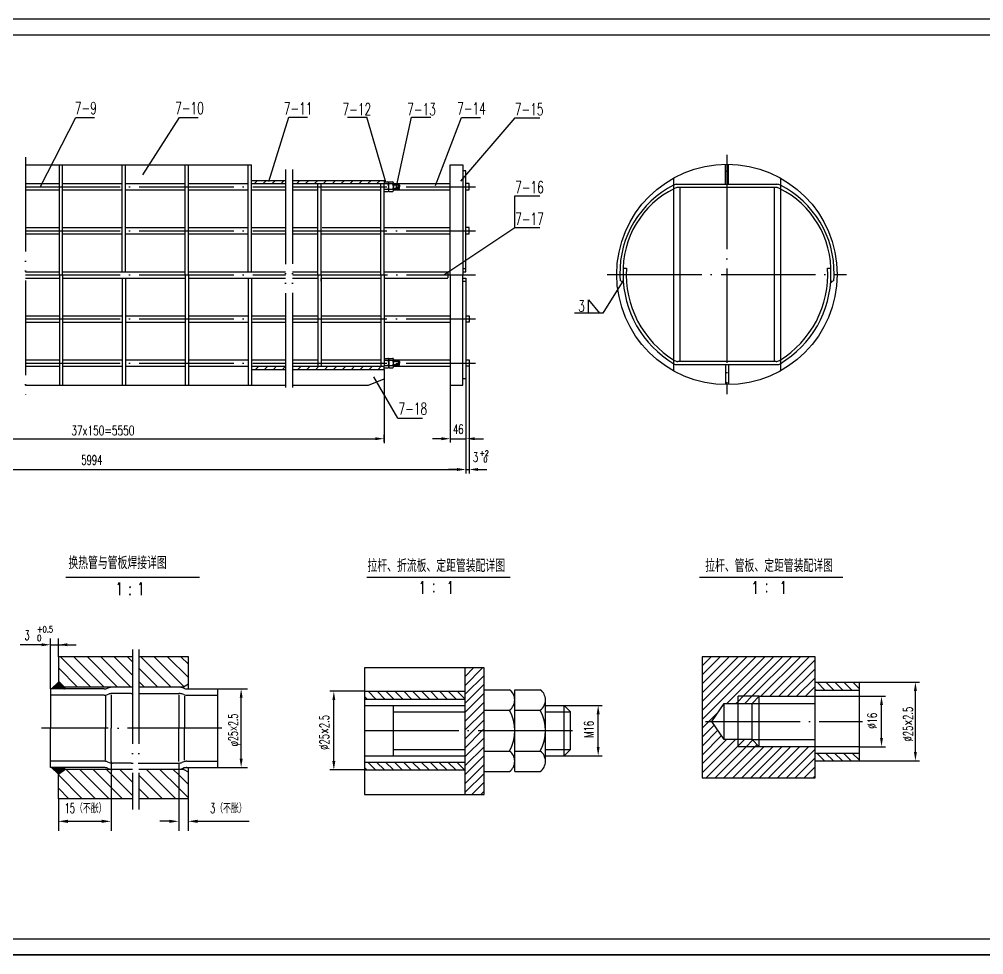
# Model space of a CAD drawing. Extents: x -1168 to 1459, y 189 to 1542.
# Drawn here: x -153.2 to 153.1, y 1236.7 to 1533.7 of the extents above; entities that cross this region are included whole.
import ezdxf
from ezdxf.enums import TextEntityAlignment as Align

# ---------------------------------------------------------------- set-up
doc = ezdxf.new("R2010")
doc.units = 0
doc.header["$MEASUREMENT"] = 0
doc.linetypes.add('DASHDOT-M', pattern=[36, 30, -3, 0, -3])
doc.linetypes.add('DIVIDE-M', pattern=[39, 30, -3, 0, -3, 0, -3])
doc.layers.get('0').update_dxf_attribs({"linetype": 'CONTINUOUS'})
for name, color, linetype in [('1', 3, 'CONTINUOUS'), ('CDR_DWG1', 4, 'CONTINUOUS'), ('CDR_DWG2', 2, 'CONTINUOUS'), ('CDR_DWG3', 1, 'DASHDOT-M'), ('CDR_DWG4', 3, 'DIVIDE-M')]:
    doc.layers.add(name, color=color, linetype=linetype)
doc.styles.add('HZ', font='romans', dxfattribs={"width": 0.7, "bigfont": 'hz'})

# ---------------------------------------------------------------- blocks, each defined once
blk = doc.blocks.new('*X17')
at = {"color": 0}
for p, q in [((251.63, 229), (252.63, 230)), ((254.46, 229), (255.46, 230)), ((257.28, 229), (258.28, 230)), ((260.11, 229), (261.11, 230)), ((262.94, 229), (263.94, 230)), ((265.77, 229), (266.77, 230)), ((268.6, 229), (269.6, 230)), ((271.43, 229), (272.43, 230)), ((274.25, 229), (275.25, 230)), ((277.08, 229), (278.08, 230))]:
    blk.add_line(p, q, dxfattribs=at)
blk = doc.blocks.new('*X16')
at = {"color": 0}
for p, q in [((252.02, 170), (253.02, 171)), ((254.85, 170), (255.85, 171)), ((257.68, 170), (258.68, 171)), ((260.51, 170), (261.51, 171)), ((263.34, 170), (264.34, 171)), ((266.17, 170), (267.17, 171)), ((268.99, 170), (269.99, 171)), ((271.82, 170), (272.82, 171)), ((274.65, 170), (275.65, 171)), ((277.48, 170), (278.48, 171))]:
    blk.add_line(p, q, dxfattribs=at)
blk = doc.blocks.new('*X94')
at = {"layer": '1', "color": 0, "linetype": 'Continuous'}
for p, q in [((-21397.81, -19125.3), (-21407.44, -19115.68)), ((-21393.57, -19125.3), (-21403.19, -19115.68)), ((-21389.33, -19125.3), (-21398.95, -19115.68)), ((-21385.09, -19125.3), (-21394.71, -19115.68)), ((-21384.62, -19121.52), (-21390.46, -19115.68)), ((-21384.62, -19117.28), (-21386.22, -19115.68)), ((-21372.36, -19125.3), (-21381.98, -19115.68)), ((-21368.23, -19125.19), (-21377.74, -19115.68)), ((-21366.87, -19122.3), (-21373.49, -19115.68)), ((-21366.87, -19118.05), (-21369.25, -19115.68)), ((-21402.06, -19125.3), (-21408.14, -19119.22)), ((-21376.6, -19125.3), (-21382.62, -19119.28)), ((-21406.88, -19124.72), (-21408.14, -19123.46)), ((-21380.84, -19125.3), (-21382.62, -19123.52)), ((-21396.31, -19160.75), (-21405.62, -19151.43)), ((-21392.07, -19160.75), (-21401.38, -19151.43)), ((-21391.41, -19157.15), (-21397.14, -19151.43)), ((-21391.41, -19152.91), (-21392.89, -19151.43)), ((-21384.62, -19155.46), (-21388.65, -19151.43)), ((-21370.85, -19160.75), (-21380.16, -19151.43)), ((-21369.94, -19157.41), (-21375.92, -19151.43)), ((-21369.94, -19153.17), (-21371.68, -19151.43)), ((-21400.55, -19160.75), (-21408.14, -19153.16)), ((-21384.62, -19159.71), (-21391.41, -19152.91)), ((-21375.09, -19160.75), (-21382.62, -19153.22)), ((-21366.87, -19156.24), (-21369.94, -19153.17)), ((-21404.79, -19160.75), (-21408.14, -19157.4)), ((-21387.82, -19160.75), (-21391.41, -19157.15)), ((-21379.34, -19160.75), (-21382.62, -19157.46)), ((-21366.87, -19160.48), (-21369.94, -19157.41))]:
    blk.add_line(p, q, dxfattribs=at)
blk = doc.blocks.new('*X93')
at = {"layer": '1', "color": 0, "linetype": 'Continuous'}
for p, q in [((-21410.25, -19150.86), (-21410.29, -19150.91)), ((-21409.83, -19150.86), (-21410.07, -19151.11)), ((-21409.99, -19150.86), (-21407.98, -19152.87)), ((-21409.4, -19150.86), (-21409.86, -19151.32)), ((-21408.98, -19150.86), (-21409.64, -19151.53)), ((-21409.56, -19150.86), (-21407.74, -19152.68)), ((-21408.55, -19150.86), (-21409.42, -19151.74)), ((-21408.13, -19150.86), (-21409.21, -19151.94)), ((-21409.14, -19150.86), (-21407.51, -19152.5)), ((-21407.7, -19150.86), (-21408.99, -19152.15)), ((-21407.28, -19150.86), (-21408.77, -19152.36)), ((-21408.71, -19150.86), (-21407.27, -19152.31)), ((-21406.86, -19150.86), (-21408.56, -19152.57)), ((-21406.43, -19150.86), (-21408.34, -19152.77)), ((-21408.29, -19150.86), (-21407.03, -19152.13)), ((-21406.14, -19151), (-21408.11, -19152.97)), ((-21407.87, -19150.86), (-21406.79, -19151.94)), ((-21407.44, -19150.86), (-21406.55, -19151.76)), ((-21407.02, -19150.86), (-21406.31, -19151.57)), ((-21406.59, -19150.86), (-21406.14, -19151.32)), ((-21406.14, -19151.42), (-21406.22, -19151.5)), ((-21406.17, -19150.86), (-21406.14, -19150.89))]:
    blk.add_line(p, q, dxfattribs=at)
blk = doc.blocks.new('*X92')
at = {"layer": '1', "color": 0, "linetype": 'Continuous'}
for p, q in [((-21409.99, -19125.87), (-21407.98, -19123.86)), ((-21409.56, -19125.87), (-21407.74, -19124.05)), ((-21409.14, -19125.87), (-21407.51, -19124.23)), ((-21406.86, -19125.87), (-21408.56, -19124.17)), ((-21406.43, -19125.87), (-21408.34, -19123.96)), ((-21406.14, -19125.74), (-21408.11, -19123.76)), ((-21410.25, -19125.87), (-21410.29, -19125.82)), ((-21409.83, -19125.87), (-21410.08, -19125.62)), ((-21409.4, -19125.87), (-21409.86, -19125.41)), ((-21408.98, -19125.87), (-21409.64, -19125.2)), ((-21408.55, -19125.87), (-21409.42, -19125)), ((-21408.13, -19125.87), (-21409.21, -19124.79)), ((-21407.7, -19125.87), (-21408.99, -19124.58)), ((-21407.28, -19125.87), (-21408.77, -19124.37)), ((-21408.72, -19125.87), (-21407.27, -19124.42)), ((-21408.29, -19125.87), (-21407.03, -19124.6)), ((-21407.87, -19125.87), (-21406.79, -19124.79)), ((-21407.44, -19125.87), (-21406.55, -19124.97)), ((-21407.02, -19125.87), (-21406.31, -19125.16)), ((-21406.59, -19125.87), (-21406.14, -19125.41)), ((-21406.14, -19125.31), (-21406.22, -19125.23)), ((-21406.17, -19125.87), (-21406.14, -19125.84))]:
    blk.add_line(p, q, dxfattribs=at)
blk = doc.blocks.new('*X22')
at = {"color": 0}
for p, q in [((240.71, 170), (241.71, 171)), ((243.54, 170), (244.54, 171)), ((246.37, 170), (247.37, 171)), ((249.2, 170), (250.2, 171))]:
    blk.add_line(p, q, dxfattribs=at)
blk = doc.blocks.new('*X23')
at = {"color": 0}
for p, q in [((240.31, 229), (241.31, 230)), ((243.14, 229), (244.14, 230)), ((245.97, 229), (246.97, 230)), ((248.8, 229), (249.8, 230))]:
    blk.add_line(p, q, dxfattribs=at)
blk = doc.blocks.new('GSGC1')
for p, q in [((306.48, 202), (307.48, 202)), ((306.48, 201), (307.48, 201)), ((306.48, 199), (307.48, 199)), ((306.48, 198), (307.48, 198))]:
    blk.add_line(p, q)

msp = doc.modelspace()

# ---------------------------------------------------------------- linework, layer by layer
for p, q in [((522.19, 1533.67), (-318.81, 1533.67)), ((-146.39, 1480.58), (-135.21, 1502.49)), ((-135.21, 1502.49), (-129.23, 1502.49)), ((-113.91, 1484.3), (-102.3, 1502.49)), ((-102.3, 1502.49), (-96.32, 1502.49)), ((-73.89, 1482.14), (-67.54, 1502.6)), ((-67.54, 1502.6), (-61.62, 1502.6)), ((-48.89, 1502.61), (-42.76, 1502.61)), ((-36.75, 1481.99), (-42.76, 1502.61)), ((-33.4, 1480.54), (-28.63, 1502.61)), ((-28.63, 1502.61), (-22.5, 1502.61)), ((-21.02, 1480.93), (-12.7, 1502.44)), ((4.19, 1502.42), (-13.11, 1482.25)), ((-12.72, 1502.44), (-6.72, 1502.44)), ((4.19, 1502.42), (12.13, 1502.42)), ((4.23, 1467.61), (4.23, 1477.66)), ((4.23, 1477.66), (12.13, 1477.66)), ((-18.37, 1452.55), (4.23, 1467.61)), ((4.23, 1467.61), (12.18, 1467.61)), ((38.29, 1450.25), (32.11, 1440.37)), ((27.54, 1440.37), (27.54, 1444.57)), ((27.54, 1444.57), (31.04, 1440.37)), ((32.11, 1440.37), (23.1, 1440.37)), ((-10.32, 1425.51), (-10.32, 1389.48)), ((-32.91, 1406.99), (-40.6, 1420.11)), ((-37.32, 1419.44), (-37.32, 1399.08)), ((-11.32, 1419.51), (-11.32, 1389.48)), ((-16.32, 1417.51), (-16.32, 1399.25)), ((-32.91, 1406.99), (-25.08, 1406.99)), ((-11.32, 1406.23), (-11.32, 1399.25)), ((-216.64, 1400.5), (-40.12, 1400.5)), ((-37.32, 1399.5), (-37.32, 1401.75)), ((-19.12, 1400.5), (-21.92, 1400.5)), ((-16.32, 1400.5), (-11.32, 1400.5)), ((-8.52, 1400.5), (-5.72, 1400.5)), ((-245.64, 1390.73), (-14.12, 1390.73)), ((-14.12, 1390.73), (-16.92, 1390.73)), ((-11.32, 1390.73), (-10.32, 1390.73)), ((-11.32, 1390.73), (-10.32, 1390.73)), ((-7.52, 1390.73), (-4.72, 1390.73)), ((-143.24, 1321.08), (-143.24, 1337.08)), ((-140.74, 1331.27), (-140.74, 1337.08)), ((-146.04, 1335.08), (-152.88, 1335.08)), ((-143.24, 1335.08), (-135.14, 1335.08)), ((-140.54, 1331.27), (-140.74, 1331.07)), ((63.66, 1311.38), (83.55, 1331.27)), ((63.66, 1314.2), (80.72, 1331.27)), ((63.66, 1317.03), (77.89, 1331.27)), ((63.66, 1319.86), (75.07, 1331.27)), ((63.66, 1328.35), (66.58, 1331.27)), ((63.66, 1331.17), (63.75, 1331.27)), ((63.66, 1322.69), (72.24, 1331.27)), ((63.66, 1325.52), (69.41, 1331.27)), ((71.54, 1316.43), (86.38, 1331.27)), ((76.65, 1318.71), (89.21, 1331.27)), ((79.48, 1318.71), (92.04, 1331.27)), ((82.31, 1318.71), (94.86, 1331.27)), ((85.14, 1318.71), (97.69, 1331.27)), ((87.97, 1318.71), (99.52, 1330.27)), ((-11.59, 1322.18), (-6.05, 1327.72)), ((-11.59, 1325.01), (-8.88, 1327.72)), ((90.79, 1318.71), (99.52, 1327.44)), ((-142.93, 1321.08), (-140.72, 1323.19)), ((-140.72, 1323.19), (-138.72, 1321.64)), ((-11.59, 1319.35), (-5.59, 1325.35)), ((93.62, 1318.71), (99.52, 1324.61)), ((102.66, 1320.71), (100.16, 1323.21)), ((105.49, 1320.71), (102.99, 1323.21)), ((108.32, 1320.71), (105.82, 1323.21)), ((111.15, 1320.71), (108.65, 1323.21)), ((113.61, 1321.08), (111.48, 1323.21)), ((113.61, 1323.21), (132.64, 1323.21)), ((-138.74, 1321.64), (-138.74, 1321.08)), ((-99.47, 1322.54), (-101.02, 1321.65)), ((-90.27, 1321.08), (-80.71, 1321.08)), ((-43.59, 1320.32), (-54.53, 1320.32)), ((-39.89, 1317.82), (-42.39, 1320.32)), ((-37.07, 1317.82), (-39.57, 1320.32)), ((-34.24, 1317.82), (-36.74, 1320.32)), ((-31.41, 1317.82), (-33.91, 1320.32)), ((-28.58, 1317.82), (-31.08, 1320.32)), ((-25.75, 1317.82), (-28.25, 1320.32)), ((-22.92, 1317.82), (-25.42, 1320.32)), ((-20.1, 1317.82), (-22.6, 1320.32)), ((-17.27, 1317.82), (-19.77, 1320.32)), ((-14.44, 1317.82), (-16.94, 1320.32)), ((-11.61, 1317.82), (-14.11, 1320.32)), ((-11.59, 1316.52), (-5.59, 1322.52)), ((96.45, 1318.71), (99.52, 1321.78)), ((99.84, 1320.71), (99.52, 1321.03)), ((131.39, 1301.01), (131.39, 1320.41)), ((-117.6, 1319.65), (-117.22, 1319.65)), ((-82.71, 1298.88), (-82.71, 1318.28)), ((-53.28, 1298.12), (-53.28, 1317.52)), ((-42.72, 1317.82), (-43.59, 1318.68)), ((-11.59, 1313.7), (-5.59, 1319.7)), ((-11.59, 1310.87), (-5.59, 1316.87)), ((74.37, 1316.43), (75.06, 1317.11)), ((75.06, 1317.11), (76.65, 1318.71)), ((77.19, 1316.43), (79.48, 1318.71)), ((99.28, 1318.71), (99.52, 1318.95)), ((113.61, 1318.71), (121.88, 1318.71)), ((-11.59, 1308.04), (-5.59, 1314.04)), ((19.91, 1315.82), (31.91, 1315.82)), ((120.63, 1305.51), (120.63, 1315.91)), ((-8.98, 1307.82), (-5.59, 1311.21)), ((30.66, 1302.62), (30.66, 1313.02)), ((63.66, 1308.55), (68.85, 1313.74)), ((-11.59, 1302.38), (-6.15, 1307.82)), ((-11.59, 1305.21), (-8.98, 1307.82)), ((-6.15, 1307.82), (-5.59, 1308.38)), ((63.66, 1305.72), (67.53, 1309.59)), ((63.66, 1302.89), (68.69, 1307.92)), ((-11.59, 1299.55), (-5.59, 1305.55)), ((63.66, 1300.06), (69.85, 1306.25)), ((63.66, 1294.4), (74.25, 1305)), ((63.66, 1297.23), (71.42, 1305)), ((75.06, 1302.97), (77.08, 1305)), ((77.62, 1302.71), (79.71, 1304.8)), ((-11.59, 1296.72), (-5.59, 1302.72)), ((64.95, 1292.87), (75.06, 1302.97)), ((67.78, 1292.87), (77.62, 1302.71)), ((70.61, 1292.87), (80.45, 1302.71)), ((73.44, 1292.87), (83.28, 1302.71)), ((76.26, 1292.87), (86.11, 1302.71)), ((79.09, 1292.87), (88.94, 1302.71)), ((80.45, 1302.71), (81.13, 1303.39)), ((81.92, 1292.87), (91.76, 1302.71)), ((84.75, 1292.87), (94.59, 1302.71)), ((87.58, 1292.87), (97.42, 1302.71)), ((90.41, 1292.87), (99.52, 1301.98)), ((113.61, 1302.71), (121.88, 1302.71)), ((-11.59, 1293.9), (-5.59, 1299.9)), ((19.91, 1299.82), (31.91, 1299.82)), ((93.23, 1292.87), (99.52, 1299.15)), ((102.54, 1298.21), (100.04, 1300.71)), ((105.36, 1298.21), (102.86, 1300.71)), ((108.19, 1298.21), (105.69, 1300.71)), ((111.02, 1298.21), (108.52, 1300.71)), ((113.61, 1298.45), (111.35, 1300.71)), ((-142.93, 1296.08), (-140.72, 1293.97)), ((-140.72, 1293.97), (-138.72, 1295.52)), ((-138.74, 1295.51), (-138.74, 1296.08)), ((-124.01, 1297.97), (-124.01, 1276.02)), ((-117.6, 1297.51), (-117.22, 1297.51)), ((-117.22, 1295.51), (-117.26, 1295.51)), ((-102.54, 1297.51), (-102.54, 1276.02)), ((-99.47, 1294.62), (-101.02, 1295.51)), ((-90.27, 1296.08), (-80.71, 1296.08)), ((-42.85, 1295.32), (-43.59, 1296.06)), ((-40.02, 1295.32), (-42.52, 1297.82)), ((-37.19, 1295.32), (-39.69, 1297.82)), ((-34.37, 1295.32), (-36.87, 1297.82)), ((-31.54, 1295.32), (-34.04, 1297.82)), ((-28.71, 1295.32), (-31.21, 1297.82)), ((-25.88, 1295.32), (-28.38, 1297.82)), ((-23.05, 1295.32), (-25.55, 1297.82)), ((-20.22, 1295.32), (-22.72, 1297.82)), ((-17.39, 1295.32), (-19.89, 1297.82)), ((-14.57, 1295.32), (-17.07, 1297.82)), ((-11.74, 1295.32), (-14.24, 1297.82)), ((-11.59, 1291.07), (-5.59, 1297.07)), ((96.06, 1292.87), (99.52, 1296.33)), ((99.71, 1298.21), (99.52, 1298.4)), ((113.61, 1298.21), (132.64, 1298.21)), ((-43.59, 1295.32), (-54.53, 1295.32)), ((-11.59, 1288.24), (-5.59, 1294.24)), ((98.89, 1292.87), (99.52, 1293.5)), ((-9.46, 1287.54), (-5.59, 1291.41)), ((-140.74, 1286.2), (-140.74, 1276.02)), ((-99.47, 1286.26), (-99.53, 1286.2)), ((-99.53, 1286.2), (-99.53, 1276.02)), ((-6.63, 1287.54), (-5.59, 1288.58)), ((-137.74, 1279.02), (-127.01, 1279.02)), ((-105.54, 1279.02), (-108.54, 1279.02)), ((-96.53, 1279.02), (-80.15, 1279.02)), ((522.19, 1236.67), (-318.81, 1236.67)), ((-318.81, 1236.67), (522.19, 1236.67)), ((-318.81, 1236.67), (522.19, 1236.67))]:
    msp.add_line(p, q)
for points in [[(38.58, 1450.66), (38.66, 1449.66), (37.58, 1450.66)], [(104.54, 1450.66), (104.47, 1449.66), (105.54, 1450.66)], [(-40.12, 1400.96), (-40.12, 1400.03), (-37.32, 1400.5)], [(-19.12, 1400.96), (-19.12, 1400.03), (-16.32, 1400.5)], [(-8.52, 1400.96), (-8.52, 1400.03), (-11.32, 1400.5)], [(-14.12, 1391.19), (-14.12, 1390.26), (-11.32, 1390.73)], [(-14.12, 1391.19), (-14.12, 1390.26), (-11.32, 1390.73)], [(-7.52, 1391.19), (-7.52, 1390.26), (-10.32, 1390.73)], [(-146.04, 1335.55), (-146.04, 1334.62), (-143.24, 1335.08)], [(-137.94, 1335.55), (-137.94, 1334.62), (-140.74, 1335.08)], [(130.93, 1320.41), (131.86, 1320.41), (131.39, 1323.21)], [(-83.17, 1318.28), (-82.24, 1318.28), (-82.71, 1321.08)], [(-53.75, 1317.52), (-52.81, 1317.52), (-53.28, 1320.32)], [(120.16, 1315.91), (121.09, 1315.91), (120.63, 1318.71)], [(30.19, 1313.02), (31.12, 1313.02), (30.66, 1315.82)], [(120.16, 1305.51), (121.09, 1305.51), (120.63, 1302.71)], [(30.19, 1302.62), (31.12, 1302.62), (30.66, 1299.82)], [(-83.17, 1298.88), (-82.24, 1298.88), (-82.71, 1296.08)], [(130.93, 1301.01), (131.86, 1301.01), (131.39, 1298.21)], [(-53.75, 1298.12), (-52.81, 1298.12), (-53.28, 1295.32)], [(-137.74, 1279.52), (-137.74, 1278.52), (-140.74, 1279.02)], [(-127.01, 1279.52), (-127.01, 1278.52), (-124.01, 1279.02)], [(-105.54, 1279.52), (-105.54, 1278.52), (-102.54, 1279.02)], [(-96.53, 1279.52), (-96.53, 1278.52), (-99.53, 1279.02)]]:
    msp.add_solid(points)
at = {"layer": 'CDR_DWG1'}
for p, q in [((517.19, 1528.67), (-293.81, 1528.67)), ((-151.17, 1487.51), (-79.44, 1487.51)), ((-140.44, 1452.51), (-140.44, 1487.51)), ((-139.44, 1452.51), (-139.44, 1487.51)), ((-120.44, 1453.51), (-120.44, 1487.51)), ((-119.44, 1453.51), (-119.44, 1487.51)), ((-100.44, 1452.51), (-100.44, 1487.51)), ((-99.44, 1452.51), (-99.44, 1487.51)), ((-80.44, 1453.51), (-80.44, 1487.51)), ((-79.44, 1453.51), (-79.44, 1487.51)), ((-16.32, 1452.51), (-16.32, 1487.51)), ((-16.32, 1487.51), (-12.32, 1487.51)), ((-12.32, 1487.51), (-12.32, 1452.51)), ((-11.32, 1485.51), (-12.32, 1485.51)), ((-11.32, 1453.51), (-11.32, 1485.51)), ((71.06, 1481.28), (71.06, 1487.65)), ((71.06, 1485.45), (72.06, 1485.45)), ((72.06, 1481.28), (72.06, 1487.65)), ((-79.44, 1482.51), (-68.67, 1482.51)), ((-66.4, 1482.51), (-37.32, 1482.51)), ((-37.32, 1482.51), (-37.32, 1481.51)), ((54.56, 1483.25), (54.56, 1422.06)), ((88.56, 1483.25), (88.56, 1422.06)), ((-151.17, 1481.51), (-140.44, 1481.51)), ((-151.17, 1479.51), (-140.44, 1479.51)), ((-139.44, 1481.51), (-120.44, 1481.51)), ((-139.44, 1479.51), (-120.44, 1479.51)), ((-119.44, 1481.51), (-100.44, 1481.51)), ((-119.44, 1479.51), (-100.44, 1479.51)), ((-99.44, 1481.51), (-80.44, 1481.51)), ((-99.44, 1479.51), (-80.44, 1479.51)), ((-79.44, 1481.51), (-68.67, 1481.51)), ((-79.44, 1479.51), (-68.67, 1479.51)), ((-66.4, 1481.51), (-37.32, 1481.51)), ((-66.4, 1479.51), (-58.32, 1479.51)), ((-58.32, 1452.51), (-58.32, 1481.51)), ((-57.32, 1452.51), (-57.32, 1481.51)), ((-57.32, 1479.51), (-38.32, 1479.51)), ((-38.32, 1452.51), (-38.32, 1481.51)), ((-37.32, 1482.01), (-36.13, 1482.01)), ((-37.32, 1452.51), (-37.32, 1481.51)), ((-34.32, 1481.38), (-37.32, 1481.38)), ((-34.32, 1479.63), (-37.32, 1479.63)), ((-35.82, 1482.01), (-34.58, 1482.01)), ((-35.82, 1481.38), (-35.82, 1482.01)), ((-35.82, 1480.51), (-35.82, 1481.38)), ((-35.82, 1479.01), (-35.82, 1480.51)), ((-34.39, 1481.51), (-16.32, 1481.51)), ((-34.32, 1481.7), (-34.32, 1480.51)), ((-34.32, 1481.38), (-32.82, 1481.38)), ((-32.47, 1481.03), (-34.32, 1481.03)), ((-34.32, 1479.3), (-34.32, 1480.51)), ((-32.47, 1479.98), (-34.32, 1479.98)), ((-34.32, 1479.63), (-32.82, 1479.63)), ((-34.32, 1479.51), (-16.32, 1479.51)), ((-32.82, 1481.38), (-32.82, 1480.51)), ((-32.82, 1481.38), (-32.47, 1481.03)), ((-32.82, 1479.63), (-32.82, 1480.51)), ((-32.82, 1479.63), (-32.47, 1479.98)), ((-32.47, 1481.03), (-32.47, 1480.51)), ((-32.47, 1479.98), (-32.47, 1480.51)), ((-10.32, 1481.51), (-11.32, 1481.51)), ((-11.32, 1479.51), (-10.32, 1479.51)), ((-10.32, 1479.51), (-10.32, 1481.51)), ((55.68, 1481.28), (87.44, 1481.28)), ((87.16, 1480.28), (55.96, 1480.28)), ((56.56, 1480.28), (56.56, 1425.03)), ((86.56, 1480.28), (86.56, 1425.03)), ((-37.32, 1479.01), (-36.13, 1479.01)), ((-35.82, 1479.01), (-34.58, 1479.01)), ((-151.17, 1467.51), (-140.44, 1467.51)), ((-139.44, 1467.51), (-120.44, 1467.51)), ((-119.44, 1467.51), (-100.44, 1467.51)), ((-119.44, 1467.51), (-119.4, 1467.51)), ((-99.44, 1467.51), (-80.44, 1467.51)), ((-79.44, 1467.51), (-68.67, 1467.51)), ((-79.44, 1467.51), (-79.42, 1467.51)), ((-66.4, 1467.51), (-58.32, 1467.51)), ((-56.98, 1467.51), (-38.32, 1467.51)), ((-37.32, 1467.51), (-16.32, 1467.51)), ((-10.32, 1467.51), (-11.32, 1467.51)), ((-10.32, 1465.51), (-10.32, 1467.51)), ((-151.17, 1465.51), (-140.44, 1465.51)), ((-139.44, 1465.51), (-120.44, 1465.51)), ((-119.44, 1465.51), (-100.44, 1465.51)), ((-99.44, 1465.51), (-80.44, 1465.51)), ((-79.44, 1465.51), (-68.67, 1465.51)), ((-79.44, 1465.51), (-79.42, 1465.51)), ((-66.4, 1465.51), (-58.32, 1465.51)), ((-57.29, 1465.51), (-38.32, 1465.51)), ((-37.32, 1465.51), (-16.32, 1465.51)), ((-11.32, 1465.51), (-10.32, 1465.51)), ((38.62, 1454.66), (39.62, 1454.66)), ((103.5, 1454.66), (104.5, 1454.66)), ((-151.17, 1453.51), (-140.44, 1453.51)), ((-140.44, 1452.51), (-140.44, 1417.51)), ((-139.44, 1453.51), (-100.44, 1453.51)), ((-139.44, 1452.51), (-139.44, 1417.51)), ((-100.44, 1452.51), (-100.44, 1417.51)), ((-99.44, 1453.51), (-68.67, 1453.51)), ((-99.44, 1452.51), (-99.44, 1417.51)), ((-66.4, 1453.51), (-58.32, 1453.51)), ((-58.32, 1452.51), (-58.32, 1423.51)), ((-57.32, 1453.51), (-38.32, 1453.51)), ((-57.32, 1452.51), (-57.32, 1423.51)), ((-38.32, 1452.51), (-38.32, 1423.51)), ((-37.32, 1453.51), (-17.1, 1453.51)), ((-37.32, 1452.51), (-37.32, 1423.51)), ((-17.1, 1453.52), (-17.1, 1451.53)), ((-16.32, 1452.51), (-16.32, 1417.51)), ((-12.32, 1417.51), (-12.32, 1452.51)), ((-151.17, 1451.51), (-140.44, 1451.51)), ((-139.44, 1451.51), (-100.44, 1451.51)), ((-120.44, 1451.51), (-120.44, 1417.51)), ((-119.44, 1451.51), (-119.44, 1417.51)), ((-99.44, 1451.51), (-68.67, 1451.51)), ((-80.44, 1451.51), (-80.44, 1417.51)), ((-79.44, 1451.51), (-79.44, 1417.51)), ((-66.4, 1451.51), (-58.32, 1451.51)), ((-57.32, 1451.51), (-38.32, 1451.51)), ((-57.32, 1450.51), (-57.32, 1451.51)), ((-37.32, 1451.51), (-17.04, 1451.51)), ((-11.32, 1451.51), (-11.32, 1419.51)), ((-151.17, 1439.51), (-140.44, 1439.51)), ((-139.44, 1439.51), (-120.44, 1439.51)), ((-119.44, 1439.51), (-100.44, 1439.51)), ((-119.44, 1439.51), (-119.4, 1439.51)), ((-99.44, 1439.51), (-80.44, 1439.51)), ((-79.44, 1439.51), (-68.67, 1439.51)), ((-79.44, 1439.51), (-79.42, 1439.51)), ((-66.4, 1439.51), (-58.32, 1439.51)), ((-57.29, 1439.51), (-38.32, 1439.51)), ((-37.32, 1439.51), (-16.32, 1439.51)), ((-11.32, 1439.51), (-10.32, 1439.51)), ((-10.32, 1439.51), (-10.32, 1437.51)), ((-151.17, 1437.51), (-140.44, 1437.51)), ((-139.44, 1437.51), (-120.44, 1437.51)), ((-119.44, 1437.51), (-100.44, 1437.51)), ((-119.44, 1437.51), (-119.4, 1437.51)), ((-99.44, 1437.51), (-80.44, 1437.51)), ((-79.44, 1437.51), (-68.67, 1437.51)), ((-79.44, 1437.51), (-79.42, 1437.51)), ((-66.4, 1437.51), (-58.32, 1437.51)), ((-57.29, 1437.51), (-38.32, 1437.51)), ((-37.32, 1437.51), (-16.32, 1437.51)), ((-10.32, 1437.51), (-11.32, 1437.51)), ((-151.17, 1425.51), (-140.44, 1425.51)), ((-139.44, 1425.51), (-120.44, 1425.51)), ((-119.44, 1425.51), (-100.44, 1425.51)), ((-99.44, 1425.51), (-80.44, 1425.51)), ((-79.44, 1425.51), (-68.59, 1425.51)), ((-66.4, 1425.51), (-58.32, 1425.51)), ((-57.32, 1425.51), (-38.32, 1425.51)), ((-37.32, 1426.01), (-36.13, 1426.01)), ((-34.32, 1425.38), (-37.32, 1425.38)), ((-35.82, 1426.01), (-34.58, 1426.01)), ((-35.82, 1426.01), (-35.82, 1424.51)), ((-35.82, 1424.51), (-35.82, 1423.63)), ((-34.32, 1425.71), (-34.32, 1424.51)), ((-34.32, 1425.51), (-16.32, 1425.51)), ((-34.32, 1425.38), (-32.82, 1425.38)), ((-32.47, 1425.03), (-34.32, 1425.03)), ((-34.32, 1423.32), (-34.32, 1424.51)), ((-32.82, 1425.38), (-32.47, 1425.03)), ((-32.82, 1425.38), (-32.82, 1424.51)), ((-32.82, 1423.63), (-32.82, 1424.51)), ((-32.47, 1425.03), (-32.47, 1424.51)), ((-32.47, 1423.98), (-32.47, 1424.51)), ((-11.32, 1425.51), (-10.32, 1425.51)), ((-10.32, 1425.51), (-10.32, 1423.51)), ((55.68, 1424.03), (87.44, 1424.03)), ((87.16, 1425.03), (55.96, 1425.03)), ((71.06, 1424.03), (71.06, 1417.66)), ((72.06, 1424.03), (72.06, 1417.66)), ((-151.17, 1423.51), (-140.44, 1423.51)), ((-139.44, 1423.51), (-120.44, 1423.51)), ((-119.44, 1423.51), (-100.44, 1423.51)), ((-99.44, 1423.51), (-80.44, 1423.51)), ((-79.44, 1423.51), (-68.61, 1423.51)), ((-79.44, 1422.51), (-68.67, 1422.51)), ((-66.4, 1423.51), (-37.32, 1423.51)), ((-66.4, 1422.51), (-37.32, 1422.51)), ((-34.32, 1423.63), (-37.32, 1423.63)), ((-37.32, 1422.51), (-37.32, 1423.51)), ((-37.32, 1423.01), (-36.13, 1423.01)), ((-37.32, 1422.51), (-37.32, 1419.51)), ((-35.82, 1423.63), (-35.82, 1423.01)), ((-35.82, 1423.01), (-34.58, 1423.01)), ((-34.39, 1423.51), (-16.32, 1423.51)), ((-32.47, 1423.98), (-34.32, 1423.98)), ((-34.32, 1423.63), (-32.82, 1423.63)), ((-32.82, 1423.63), (-32.47, 1423.98)), ((-10.32, 1423.51), (-11.32, 1423.51)), ((-42.32, 1417.51), (-37.32, 1419.51)), ((-11.32, 1419.51), (-12.32, 1419.51)), ((-151.17, 1417.51), (-79.44, 1417.51)), ((-79.44, 1417.51), (-68.67, 1417.51)), ((-66.4, 1417.51), (-42.32, 1417.51)), ((-16.32, 1417.51), (-12.32, 1417.51)), ((-117.22, 1331.27), (-140.74, 1331.27)), ((-140.74, 1331.27), (-140.74, 1323.19)), ((-99.47, 1331.27), (-115.22, 1331.27)), ((-99.47, 1321.08), (-99.47, 1331.27)), ((63.66, 1331.27), (63.66, 1292.87)), ((99.52, 1331.27), (63.66, 1331.27)), ((99.52, 1292.87), (99.52, 1331.27)), ((-5.59, 1327.72), (-43.59, 1327.72)), ((-43.59, 1327.72), (-43.59, 1287.54)), ((-11.59, 1287.54), (-11.59, 1327.72)), ((-5.59, 1287.54), (-5.59, 1327.72)), ((99.52, 1323.21), (113.61, 1323.21)), ((113.61, 1298.21), (113.61, 1323.21)), ((-143.24, 1321.08), (-143.24, 1308.58)), ((-126.18, 1321.08), (-143.24, 1321.08)), ((-117.22, 1321.65), (-138.74, 1321.64)), ((-125.16, 1321.26), (-124.57, 1321.47)), ((-101.02, 1321.65), (-115.22, 1321.65)), ((-100.93, 1321.26), (-101.52, 1321.47)), ((-101.02, 1321.65), (-101.02, 1321.29)), ((-99.93, 1321.08), (-90.27, 1321.08)), ((-90.27, 1321.08), (-90.27, 1296.08)), ((-43.59, 1320.32), (-11.59, 1320.32)), ((-5.59, 1320.82), (2.54, 1320.82)), ((4.16, 1294.82), (4.16, 1320.82)), ((4.16, 1320.82), (12.29, 1320.82)), ((99.52, 1320.71), (113.61, 1320.71)), ((-126.18, 1319.08), (-143.24, 1319.08)), ((-125.74, 1318.74), (-125.74, 1308.58)), ((-125.16, 1319.26), (-124.57, 1319.47)), ((-124.01, 1319.18), (-124.01, 1308.58)), ((-117.6, 1319.65), (-123.55, 1319.65)), ((-115.22, 1319.65), (-102.46, 1319.64)), ((-102.47, 1319.18), (-102.47, 1308.58)), ((-100.93, 1319.26), (-101.52, 1319.47)), ((-100.75, 1318.74), (-100.75, 1308.58)), ((-99.93, 1319.08), (-90.27, 1319.08)), ((-43.59, 1317.82), (-11.59, 1317.82)), ((13.91, 1298.07), (13.91, 1317.57)), ((75.06, 1302.71), (75.06, 1318.71)), ((81.81, 1318.71), (75.06, 1318.71)), ((79.52, 1316.43), (81.81, 1318.71)), ((81.81, 1302.71), (81.81, 1318.71)), ((81.81, 1318.71), (113.61, 1318.71)), ((-43.59, 1315.82), (-11.59, 1315.82)), ((-34.32, 1299.82), (-34.32, 1315.82)), ((-34.32, 1313.82), (-11.59, 1313.82)), ((-5.59, 1314.32), (2.54, 1314.32)), ((4.16, 1314.32), (12.29, 1314.32)), ((13.91, 1315.82), (19.91, 1315.82)), ((13.91, 1313.82), (21.91, 1313.82)), ((19.91, 1299.82), (19.91, 1315.82)), ((19.91, 1315.82), (21.91, 1313.82)), ((21.91, 1301.82), (21.91, 1313.82)), ((66.75, 1310.71), (70.71, 1316.43)), ((70.71, 1316.43), (79.52, 1316.43)), ((70.71, 1305), (70.71, 1316.43)), ((79.52, 1316.43), (99.52, 1316.43)), ((79.52, 1305), (79.52, 1316.43)), ((70.71, 1305), (66.75, 1310.71)), ((-143.24, 1296.08), (-143.24, 1308.58)), ((-125.74, 1298.42), (-125.74, 1308.58)), ((-124.01, 1297.97), (-124.01, 1308.58)), ((-102.47, 1297.97), (-102.47, 1308.58)), ((-100.75, 1298.42), (-100.75, 1308.58)), ((79.52, 1305), (70.71, 1305)), ((81.81, 1302.71), (79.52, 1305)), ((79.52, 1305), (99.52, 1305)), ((-34.32, 1301.82), (-11.59, 1301.82)), ((13.91, 1301.82), (21.91, 1301.82)), ((19.91, 1299.82), (21.91, 1301.82)), ((81.81, 1302.71), (75.06, 1302.71)), ((113.61, 1302.71), (81.81, 1302.71)), ((-43.59, 1299.82), (-11.59, 1299.82)), ((-5.59, 1301.32), (2.54, 1301.32)), ((4.16, 1301.32), (12.29, 1301.32)), ((13.91, 1299.82), (19.91, 1299.82)), ((99.52, 1300.71), (113.61, 1300.71)), ((-126.18, 1298.08), (-143.24, 1298.08)), ((-126.18, 1296.08), (-143.24, 1296.08)), ((-117.22, 1295.51), (-138.74, 1295.51)), ((-125.16, 1297.9), (-124.57, 1297.69)), ((-125.16, 1295.9), (-124.57, 1295.69)), ((-117.6, 1297.51), (-123.55, 1297.51)), ((-115.22, 1297.51), (-102.46, 1297.51)), ((-101.02, 1295.51), (-115.22, 1295.51)), ((-100.93, 1297.9), (-101.52, 1297.69)), ((-100.93, 1295.9), (-101.52, 1295.69)), ((-101.02, 1296.08), (-91.62, 1296.08)), ((-101.02, 1295.51), (-101.02, 1295.87)), ((-99.93, 1298.08), (-90.27, 1298.08)), ((-99.93, 1296.08), (-90.27, 1296.08)), ((-99.47, 1286.2), (-99.47, 1296.08)), ((-43.59, 1297.82), (-11.59, 1297.82)), ((99.52, 1298.21), (113.61, 1298.21)), ((-140.74, 1286.2), (-140.74, 1294.53)), ((-43.59, 1295.32), (-11.59, 1295.32)), ((-5.59, 1294.82), (2.54, 1294.82)), ((4.16, 1294.82), (12.29, 1294.82)), ((63.66, 1292.87), (99.52, 1292.87)), ((-117.22, 1286.2), (-140.74, 1286.2)), ((-99.47, 1286.2), (-115.22, 1286.2)), ((-43.59, 1287.54), (-5.59, 1287.54)), ((-293.81, 1241.67), (517.19, 1241.67))]:
    msp.add_line(p, q, dxfattribs=at)
msp.add_circle((71.56, 1452.66), 35, dxfattribs=at)
for centre, radius, start, end in [((-36.14, 1481.7), 0.312, 270.6415, 89.3585), ((-37.23, 1480.51), 1.4, 321.2635, 38.7365), ((-36.14, 1479.32), 0.312, 270.6415, 89.3585), ((-34.64, 1481.7), 0.312, 270.6415, 89.3585), ((-35.73, 1480.51), 1.4, 321.2635, 38.7365), ((-34.64, 1479.32), 0.312, 270.6415, 89.3585), ((68.6, 1453.26), 31.04, 116.7894, 181.1104), ((67.95, 1453.62), 29.4, 116.405, 181.886), ((55.68, 1479.28), 2, 90, 122.4617), ((55.96, 1478.28), 2, 90, 122.9959), ((87.16, 1478.28), 2, 57.0041, 90), ((87.44, 1479.28), 2, 57.5383, 90), ((75.18, 1453.62), 29.4, 358.114, 63.595), ((74.53, 1453.26), 31.04, 358.8896, 63.2106), ((71.56, 1452.66), 32, 176.4167, 238.6673), ((71.56, 1452.66), 32, 301.3327, 3.5833), ((71.56, 1452.66), 34, 180, 183.3723), ((71.56, 1452.66), 33, 180, 239.18), ((71.56, 1452.66), 33, 300.82, 0), ((71.56, 1452.66), 34, 356.6277, 0), ((-36.14, 1425.7), 0.312, 270.6415, 89.3585), ((-37.23, 1424.51), 1.4, 321.2635, 38.7365), ((-34.64, 1425.7), 0.312, 270.6415, 89.3585), ((-35.73, 1424.51), 1.4, 321.2635, 38.7365), ((55.68, 1426.03), 2, 239.18, 270), ((55.68, 1426.03), 2, 239.18, 270), ((55.96, 1427.03), 2, 238.6673, 270), ((87.16, 1427.03), 2, 270, 301.3327), ((87.44, 1426.03), 2, 270, 300.82), ((87.44, 1426.03), 2, 270, 300.82), ((-36.14, 1423.32), 0.312, 270.6415, 89.3585), ((-34.64, 1423.32), 0.312, 270.6415, 89.3585), ((-126.18, 1324.08), 3, 269.9981, 289.8204), ((-123.55, 1318.65), 3, 90.0127, 109.8204), ((-102.54, 1318.65), 3, 70.1796, 89.9873), ((-99.91, 1324.08), 3, 250.1796, 270.0019), ((0.1, 1317.57), 4.06, 306.8699, 53.1301), ((9.85, 1317.57), 4.06, 306.8699, 53.1301), ((-126.18, 1322.08), 3, 269.9981, 289.8203), ((-123.55, 1316.65), 3, 90.0127, 109.8203), ((-102.54, 1316.65), 3, 70.1797, 89.9873), ((-99.91, 1322.08), 3, 250.1797, 270.0019), ((-9.65, 1307.82), 13.81, 331.9275, 28.0725), ((0.1, 1307.82), 13.81, 331.9275, 28.0725), ((0.1, 1298.07), 4.06, 306.8699, 53.1301), ((9.85, 1298.07), 4.06, 306.8699, 53.1301), ((-126.18, 1295.08), 3, 70.1813, 90.0035), ((-126.18, 1293.08), 3, 70.1812, 90.0035), ((-123.55, 1300.51), 3, 250.1813, 269.9888), ((-123.55, 1298.51), 3, 250.1812, 269.9888), ((-102.54, 1300.51), 3, 270.0127, 289.8203), ((-102.54, 1298.51), 3, 270.0127, 289.8204), ((-99.91, 1295.08), 3, 89.9981, 109.8203), ((-99.91, 1293.08), 3, 89.9981, 109.8204)]:
    msp.add_arc(centre, radius, start, end, dxfattribs=at)
at = {"layer": 'CDR_DWG2'}
for p, q in [((-138.33, 1356.55), (-95.89, 1356.55)), ((-42.79, 1356.55), (2.69, 1356.55)), ((62.88, 1356.55), (108.37, 1356.55))]:
    msp.add_line(p, q, dxfattribs=at)
at = {"layer": 'CDR_DWG3', "linetype": 'DASHDOT-M'}
for p, q in [((71.56, 1490.66), (71.56, 1414.66)), ((-151.17, 1480.51), (-68.67, 1480.51)), ((-66.4, 1480.51), (-8.33, 1480.51)), ((-151.17, 1466.51), (-68.67, 1466.51)), ((-66.4, 1466.51), (-8.33, 1466.51)), ((-151.17, 1452.51), (-68.67, 1452.51)), ((-66.29, 1452.51), (-8.33, 1452.51)), ((33.56, 1452.66), (109.56, 1452.66)), ((-151.17, 1438.51), (-68.67, 1438.51)), ((-66.4, 1438.51), (-8.33, 1438.51)), ((-151.17, 1424.51), (-68.59, 1424.51)), ((-66.4, 1424.51), (-8.33, 1424.51)), ((64.77, 1310.71), (114.6, 1310.71)), ((-88.8, 1308.58), (-146.11, 1308.58)), ((-43.59, 1307.82), (22.63, 1307.82))]:
    msp.add_line(p, q, dxfattribs=at)
at = {"layer": 'CDR_DWG4', "linetype": 'DIVIDE-M'}
for p, q in [((-151.17, 1489.9), (-151.17, 1414.51)), ((-68.67, 1485.96), (-68.67, 1414.51)), ((-66.4, 1485.99), (-66.4, 1414.51)), ((-117.22, 1333.6), (-117.22, 1282.78)), ((-115.22, 1333.6), (-115.22, 1282.78))]:
    msp.add_line(p, q, dxfattribs=at)

# ---------------------------------------------------------------- block references
for name, p in [('*X23', (-318.81, 1252.51)), ('*X17', (-316.69, 1252.51)), ('*X22', (-318.81, 1252.51)), ('*X16', (-316.69, 1252.51)), ('*X94', (21267.4, 20446.94)), ('*X92', (21267.4, 20446.94)), ('*X93', (21267.4, 20446.94))]:
    msp.add_blockref(name, p)
at = {"layer": 'CDR_DWG1'}
msp.add_blockref('GSGC1', (-318.81, 1252.51), dxfattribs=at)

# ---------------------------------------------------------------- texts
at = {"style": 'HZ'}
for s, height, width, p in [('37x150=5550', 3, 0.7, (-136.65, 1401.62)), ('46', 3, 0.65, (-15.45, 1402)), ('+2', 1.7, 0.7, (-6.94, 1395.06)), ('5994', 3, 0.65, (-133.46, 1392.23)), ('3', 3, 0.7, (-9.19, 1393.16)), ('0', 1.7, 0.7, (-5.76, 1393.02)), ('3', 3, 0.6, (-151.46, 1336.58)), ('+0.5', 2, 0.7, (-147.49, 1339.02)), ('0', 2, 0.7, (-147.49, 1336.23)), ('15（不胀）', 3.2, 0.6, (-138.76, 1281.6)), ('3（不胀）', 3.2, 0.6, (-92.58, 1281.6))]:
    msp.add_text(s, height=height, dxfattribs=dict(at, width=width)).set_placement(p)
for s, width, p in [('%%c25×2.5', 0.65, (130.54, 1304.36)), ('φ25×2.5', 0.6, (-83.75, 1302.83)), ('%%c25×2.5', 0.65, (-54.78, 1301.73)), ('%%c16', 0.65, (119.13, 1308.44)), ('M16', 0.65, (29.16, 1305.55))]:
    msp.add_text(s, height=3, rotation=90, dxfattribs=dict(at, width=width)).set_placement(p)
at = {"layer": 'CDR_DWG1', "style": 'HZ'}
for s, height, width, p in [('7-9', 3.8, 0.65, (-132, 1503.58)), ('7-10', 3.8, 0.65, (-99.09, 1503.58)), ('7-11', 3.8, 0.65, (-64.59, 1503.48)), ('7-12', 3.8, 0.65, (-45.94, 1503.19)), ('7-13', 3.8, 0.65, (-25.44, 1503.19)), ('7-14', 3.8, 0.65, (-9.58, 1503.48)), ('7-15', 3.8, 0.65, (8.76, 1503.19)), ('7-16', 3.8, 0.65, (8.81, 1478.44)), ('7-17', 3.8, 0.65, (8.81, 1468.38)), ('3', 3.5, 0.7, (25.39, 1440.85)), ('7-18', 3.8, 0.65, (-28.21, 1408.14))]:
    msp.add_text(s, height=height, dxfattribs=dict(at, width=width)).set_placement(p, align=Align.CENTER)
at = {"layer": 'CDR_DWG2', "style": 'HZ', "width": 0.65}
for s, p in [('换热管与管板焊接详图', (-137.56, 1359.09)), ('1 : 1', (-122.57, 1350.84))]:
    msp.add_text(s, height=4, dxfattribs=at).set_placement(p)
for s, p in [('拉杆、折流板、定距管装配详图', (-20.75, 1360.38)), ('拉杆、管板、定距管装配详图', (84.93, 1360.38)), ('1 ： 1', (-20.75, 1353.22)), ('1 ： 1', (84.93, 1353.22))]:
    msp.add_text(s, height=4, dxfattribs=at).set_placement(p, align=Align.MIDDLE)

doc.saveas('drawing.dxf')
